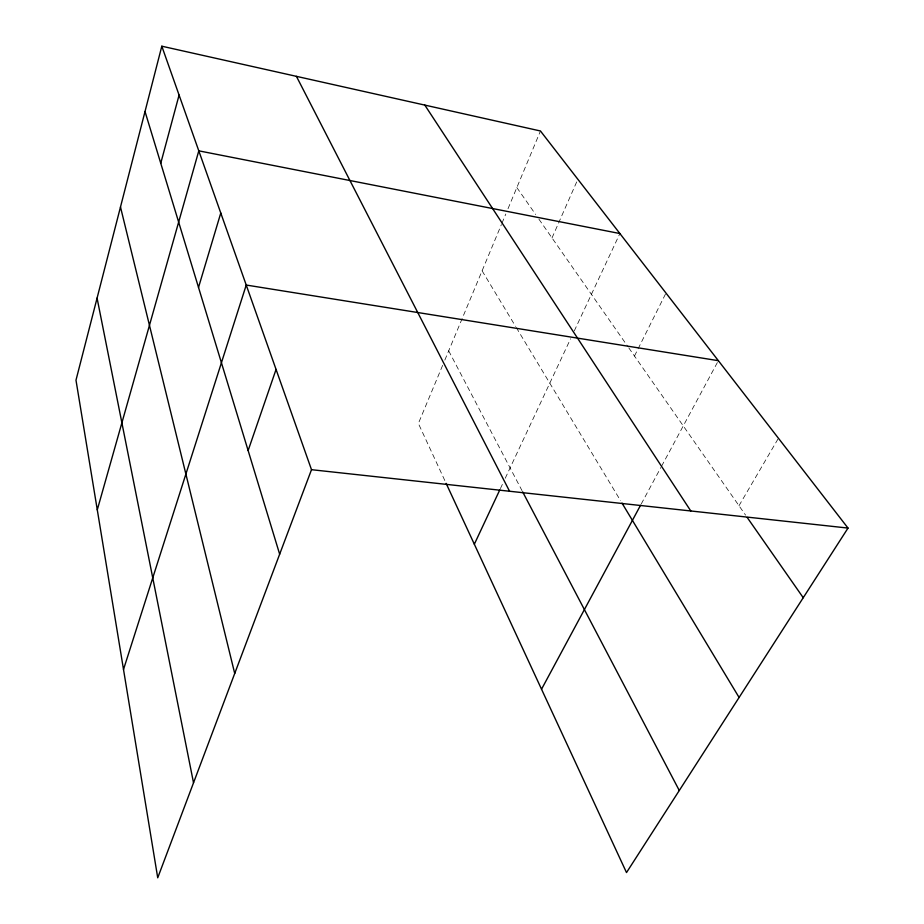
<?xml version="1.0" encoding="UTF-8"?>
<svg xmlns="http://www.w3.org/2000/svg" width="924" height="924" viewBox="0 0 924 924"><rect width="100%" height="100%" fill="white"/><g stroke="black" fill="none" stroke-linecap="round" stroke-linejoin="round"><path stroke-width="0.69" stroke-dasharray="4.62 3.46" d="M442.631 365.361L418.376 423.469L446.13 483.356M444.837 360.083L501.397 224.567M501.951 223.238L505.809 213.998M508.015 208.708L540.459 130.989M552.009 237.918L577.858 179.268M500.404 488.6L502.818 483.425M505.243 478.251L570.593 338.762M574.266 330.931L619.889 233.541M634.476 356.029L665.985 293.047M641.233 503.996L660.891 467.475M661.572 466.216L718.364 360.683M738.992 505.705L778.435 438.242M516.851 187.572L535.654 214.495M538.923 219.184L627.974 346.719M628.794 347.886L745.576 515.142M482.097 270.813L515.569 326.38M516.32 327.616L620.547 500.658M448.694 350.831L521.991 490.586"/><path stroke-width="1.39" d="M161.804 46.2L75.987 380.18L157.727 877.8L311.503 469.692L161.804 46.2L540.459 130.989L848.013 528.078L626.507 872.579L446.13 483.356M160.753 163.282L179.083 95.08M97.286 509.84L198.799 150.843L619.889 233.541M198.521 287.433L220.778 213.017M123.504 669.484L246.234 285.042L718.364 360.683M248.129 450.542L276.057 369.438M474.335 544.224L499.792 489.893M541.533 689.223L640.551 505.255M311.503 469.692L848.013 528.078M747.227 517.498L803.233 597.712M424.797 105.082L690.782 510.96M622.025 503.13L739.096 697.47M522.649 491.845L679.279 790.494M296.419 76.346L509.563 491.245M145.022 111.538L279.66 554.204M120.49 207.022L234.719 673.469M97.078 298.106L193.52 782.79"/></g></svg>
